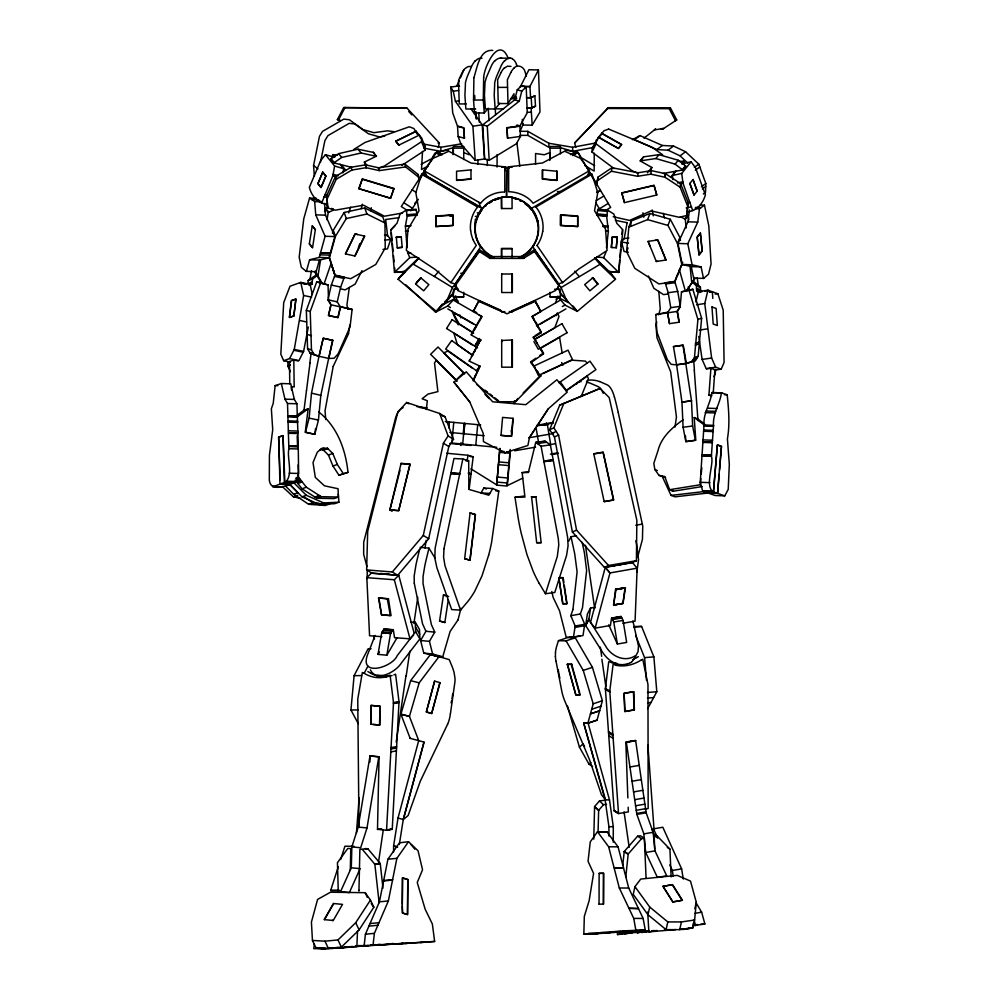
<?xml version="1.0" encoding="UTF-8"?>
<svg xmlns="http://www.w3.org/2000/svg" width="999" height="999" viewBox="0 0 999 999"><rect width="100%" height="100%" fill="white"/><g stroke="black" fill="none" stroke-linecap="round" stroke-linejoin="round"><path stroke-width="1.5" d="M587.599 175.749L589.497 170.654L580.444 158.341L564.597 151.211L542.469 162.987L508.653 166.833L508.653 191.721C517.744 191.92 527.41 195.804 533.116 203.247L589.485 170.667M542.469 169.905L542.469 179.133L556.855 180.469L556.868 171.229L542.482 169.905L542.469 178.883L556.855 180.207L556.855 171.229M599.05 904.195L599.125 873.376L603.521 873.313L603.408 904.132L599.05 904.157M603.533 904.132L603.596 873.263L599.125 873.376M608.903 836.051L608.928 826.722L605.132 799.912L583.741 723.214L588.136 723.139L597.34 720.017M613.249 842.207L613.286 826.66L609.49 799.849L588.099 723.164L583.741 723.214L605.469 799.749L601.46 794.68L589.585 759.877L564.472 700.262A20.654 7.43 71.6 0 1 561.513 689.735L556.043 661.276M399.013 701.673L392.245 829.207L386.563 830.244L393.494 702.597L399.013 701.673L395.592 674.213L394.305 674.725A37.937 31.956 80.5 0 1 393.881 674.924M402.26 906.018L402.772 913.086M402.272 904.207L402.485 877.959L407.867 879.644L407.592 914.647L402.859 913.098M594.255 153.222L594.143 171.104L584.827 165.547M393.556 852.172L393.618 845.866L398.027 818.006L418.706 740.559L409.44 716.408L400.911 714.198L410.651 680.669L419.193 682.854L438.998 656.655L449.225 659.627L452.048 666.37A68.481 36.126 -75.5 0 1 454.07 672.464L454.97 678.171A16.146 8.516 -75.5 0 1 454.995 680.519L454.995 680.781A12.725 6.718 -75.5 0 1 454.695 683.528L450.437 713.686M636.413 560.714L636.85 520.279L609.19 397.552L600.074 388.436L559.715 405.182L549.637 429.707L554.433 436.925L572.377 531.98L604.358 567.32L632.242 562.537L636.413 560.714L608.541 565.496L604.358 567.32M407.043 247.69L405.407 226.099L411.051 225.612L405.407 226.086L407.242 216.021L406.231 210.115M358.953 891.096L358.978 890.334M473.901 77.672L473.538 100.025L474.5 112.962L484.265 112.962L488.261 108.267L488.998 120.692M483.653 77.672L483.291 100.025L484.265 112.962M350.287 870.304L350.774 848.576L347.777 848.476L337.45 862.699L338.299 892.182M358.978 890.184L359.877 849.337L367.857 848.763L380.244 863.498L382.979 888.161M369.905 762.112L370.092 755.943M386.563 830.244L377.497 829.37L379.071 756.805L369.98 756.006L358.191 827.072L351.86 846.902L351.298 867.794M370.716 724.2L371.166 705.419L379.995 706.256L379.533 725.024M501.698 340.472L512.362 339.985L512.362 340.796M593.756 839.11L594.592 806.543L599.487 800.961L605.494 800.112M598.076 832.03L598.638 810.301L603.533 804.707L606.53 804.295M611.9 662.512L608.728 661.7L605.382 688.473L614.148 810.926L618.543 813.561L628.359 811.887L628.184 807.229M618.531 813.548L614.123 810.589M366.633 569.917L367.694 531.381L397.839 412L406.63 402.485L439.66 413.474L445.079 416.77L453.534 439.235L448.813 446.541L428.683 538.736L397.727 575.274L372.04 573.214L366.633 569.917L392.307 571.977L397.727 575.274M606.905 831.78L618.069 846.827L628.721 888.036L643.144 918.443L645.229 929.957L593.256 934.028L583.841 933.965L584.315 916.408L589.123 900.773L593.581 873.388L588.049 861.288L590.259 841.907L597.477 831.73L607.067 832.005L597.489 831.717M632.404 139.723L640.022 135.589L662.362 145.479L673.501 146.054L685.576 151.736L698.763 164.111L705.818 183.504L705.531 192.357L703.321 194.006M443.981 548.776L443.593 557.28L444.98 565.709L460.551 610.077M332.867 340.372L328.721 358.416L334.053 358.279L338.087 353.921L350.05 326.848L352.11 309.478L339.635 306.431M352.11 309.478L348.226 308.316M488.648 555.169L481.993 575.886L474.675 591.396A104.57 54.083 -86.8 0 1 467.782 601.535L460.551 610.102L451.685 609.577L436.925 567.882L434.852 558.266L435.114 548.264L453.971 458.504L462.837 458.991L468.681 460.839L468.893 489.398L488.823 495.204L492.719 488.523L498.801 491.021L491.583 542.445A129.358 66.908 -86.8 0 1 488.661 555.169M443.993 548.676L462.837 458.991M610.389 625.474L595.154 628.159L590.459 622.539L605.269 567.37L632.454 562.574L637.137 568.181L635.077 621.141L622.877 623.276M357.517 931.118L356.893 946.415L324.95 949.05L316.109 948.213L319.93 947.876M501.698 341.071L501.698 341.808M284.877 482.567C293.968 475.561 286.651 458.216 288.873 448.713L287.512 403.521L284.952 399.175L281.343 383.541L275.137 385.626L273.239 403.309L271.353 408.816L272.727 429.707L269.418 455.294L269.318 480.269C270.604 491.171 283.179 486.85 289.785 484.34L301.973 496.803L319.305 504.458L334.578 503.696L338.923 502.197L338.286 494.18M288.511 432.879L297.914 433.054L298.251 446.491L298.639 473.464L289.235 473.214M281.343 383.529L290.746 383.791L294.355 399.413L296.915 403.758L297.914 433.054M673.388 929.757L664.223 930.194M724.5 394.73L727.222 394.842C728.646 409.715 730.019 424.076 727.409 438.861L729.32 464.385L728.221 489.373L724.762 495.854L713.473 491.92L702.684 491.183L700.249 482.33L703.995 425.462L713.523 425.574C712.537 413.686 719.879 404.37 721.453 392.844L727.222 394.817M719.193 474.313L717.594 493.369C701.56 491.808 714.76 464.572 711.375 456.281L713.511 425.686M422.515 151.423L421.516 169.48L428.359 165.896M673.451 346.603L683.229 345.167L686.375 363.374L691.583 361.875L694.455 357.53L697.914 319.443L689.098 290.409L681.505 291.833L680.119 306.993L677.409 311.376L679.27 322.19L669.48 323.639L667.544 312.862L670.766 307.655L668.194 292.769L665.234 282.792L674.762 281.393L677.172 275.087M694.455 357.53L698.164 356.281L701.623 318.219L692.819 289.248L681.505 291.833M706.468 368.943L710.888 368.294L708.928 395.092L711.638 396.066M700.249 482.33L709.765 482.629M452.709 693.781L452.035 698.776M614.26 168.681L592.02 152.085L592.282 147.989L598.563 137.2L618.381 148.451L621.703 144.543L601.898 133.304L600.424 135.839M592.02 152.085L596.091 143.868L596.366 139.798M637.037 932.242L617.519 934.552L617.232 931.592M715.559 369.28L715.234 374.013L713.935 376.536M713.186 393.556L714.922 369.73L710.888 368.294M356.406 833.166L359.153 797.789M512.362 340.959L512.362 367.17L501.698 367.195L501.698 339.947M622.914 564.098L613.623 565.596M613.211 216.708L629.545 220.442L651.086 210.876L679.108 217.282L686.788 215.497L688.086 202.485L680.619 183.629L665.484 173.714L651.373 170.642L638.149 172.752L611.962 167.72L598.039 177.098L596.49 184.365M688.086 202.51L686.812 215.484M719.555 469.98L721.528 446.391L717.382 444.942L713.448 491.933L717.369 444.967L721.403 446.416L717.507 493.356L708.091 493.031L715.234 495.516L724.762 495.854M499.862 448.551L496.64 485.127L506.98 486.038L510.189 449.463M501.011 435.377L502.597 417.42L513.211 418.369L511.638 436.301L501.011 435.377L511.351 436.263L512.924 418.331M499.875 448.414L496.69 484.865L470.891 468.831M514.21 403.671L514.473 400.661M510.377 450.799L507.33 485.601L522.677 478.159M616.271 247.827L617.307 237.213L612.375 236.775L611.338 247.402L616.271 247.827L617.17 237.5L612.25 237.063L611.338 247.39L612.574 247.502M609.115 271.516L618.606 272.352L619.667 260.215M619.929 257.18L620.591 249.588M620.854 246.553L621.378 240.484M621.902 234.415L622.302 229.857M674.762 281.418L677.722 291.371L680.294 306.256L677.147 311.426L679.008 322.215M700.287 484.74L700.848 478.546M701.261 473.901L701.822 467.707M682.767 262.3L674.924 281.656L658.89 283.941L634.802 268.319L626.61 251.648L628.846 227.135L631.193 220.991L649.974 213.474L670.304 219.28L679.857 237.425L680.481 240.447M630.769 225.587L631.193 220.991M555.506 652.372L555.394 656.455M721.84 392.957L711.937 392.507C710.376 404.021 703.034 413.336 704.02 425.224L713.523 425.549M448.801 427.884L449.4 421.978M453.758 422.402L451.823 443.044L496.74 447.302M460.789 445.542L461.063 442.569M463.236 433.703L464.21 423.389M462.687 444.068L464.635 423.426M463.836 433.766L464.81 423.439M475.774 445.317L477.709 424.662M692.869 927.734L694.617 920.029L696.291 902.297L690.509 881.093L677.185 875.361L640.721 879.07L634.964 886.65L633.216 894.355L647.976 914.759L666.071 929.644L679.695 929.632L692.869 927.734L693.281 923.301M311.513 393.144L309.116 417.994L305.494 432.217L314.81 434.29L318.431 420.067L320.816 395.342L332.517 340.322L323.177 338.236L318.981 356.268L311.513 393.144L320.816 395.342M594.855 257.73L608.878 271.428L618.756 272.402L622.901 229.807L616.783 223.314L613.873 214.111L607.717 210.177L597.839 209.228L596.79 215.197L606.655 216.171L608.366 231.219L606.48 247.752M622.752 865.434L624.225 851.548L637.562 836.213L641.558 838.648L644.343 838.223L646.091 878.196M625.761 877.06L628.209 854.008L641.545 838.661M351.86 846.94L360.689 847.739L367.008 827.934L378.821 756.78L369.992 755.943M316.97 274.438L308.204 280.482L307.854 283.566L312.212 282.055L312.562 278.971L317.357 275.512M426.361 409.503L427.322 400.749L422.102 398.763L428.059 394.056L437.899 391.62L434.515 362.974L436.201 360.452L457.117 381.368M595.154 628.159L609.964 572.951L605.294 567.357L609.964 572.951L637.137 568.169M309.852 285.352L311.988 284.041L312.212 282.055M434.64 941.458L364.111 945.991L365.422 934.227L379.408 901.847L388.374 900.948L396.865 858.366L408.541 841.707L418.044 850.773L422.552 869.729L417.245 882.554L425.162 909.202L432.355 924.038L434.64 941.458L392.757 944.305M364.111 945.991L373.052 945.116L374.375 933.366L388.361 900.973M572.939 609.465L577.097 571.828L574.737 553.983A132.592 47.065 79.8 0 0 574.15 551.086L571.003 536.725L576.46 535.751M293.856 315.909L295.816 299.051L291.346 300.649L289.373 317.532L293.856 315.921L289.473 317.407L291.633 300.574L295.991 299.051L293.831 315.896M311.513 270.642L309.877 279.545M464.66 558.666L470.079 512.986L475.474 514.56L470.067 560.264L464.672 558.691L469.905 560.202L475.287 514.51L470.042 512.962M367.27 569.755L367.132 578.596M469.13 489.31L473.164 456.793L467.894 455.257L446.678 453.246M296.853 415.447L303.758 410.352L308.142 408.791L305.244 432.255L314.81 434.378L315.559 428.521M314.373 944.13L313.798 948.688L325.799 948.501M609.765 691.096L613.124 664.31L616.296 665.134M306.481 390.609L303.846 411.376M309.852 363.062L311.026 353.896M320.017 283.641L320.417 280.582M306.493 390.609L309.99 363.049M467.195 460.964L467.919 455.269M327.06 219.755L328.234 212.462L333.216 210.24L333.391 208.928M700.237 205.057L704.47 205.195L708.815 225.886L711.063 264.023L708.503 274.238L703.521 278.509L701.111 266.92L691.258 266.608L682.292 264.485L677.946 243.444L687.899 221.803L689.447 209.94M701.098 266.908L692.132 264.797L687.787 243.756L697.739 222.115L699.487 208.766L704.457 205.182M349.313 287.4L346.928 304.982L347.852 309.328M349.737 325.075L348.589 333.616L333.204 366.408M622.877 603.421L613.586 605.032L615.571 589.298L625.012 587.961L622.889 603.433L613.598 605.044L616.008 589.547M596.603 185.002L598.039 177.098M597.539 180.632L611.45 171.266L611.962 167.72M611.463 171.254L637.612 176.286L638.149 172.752M637.649 176.286L650.861 174.176L651.373 170.642M687.587 206.019L680.119 187.163L664.984 177.248L665.484 173.714M665.022 177.26L665.521 173.726M680.119 187.163L680.619 183.629M632.904 620.978L638.511 646.128L637.999 651.748L634.865 657.567M674.999 427.048L676.448 417.07L670.679 371.803L656.98 337.762L655.943 324.775L656.73 321.915M378.484 862.424L383.254 830.044M396.191 742.157L405.944 675.848M406.206 675.873L409.827 651.223M413.911 623.501L417.769 597.315M425.025 548.026L426.148 540.322M432.205 654.944L423.776 653.134L420.591 640.509L425.924 631.268L422.54 623.813L414.273 583.241M437.437 656.468L432.267 654.37M448.314 599.612L444.83 622.527L439.585 620.991L443.431 594.992L445.442 595.579M294.268 349.4L303.646 295.479L300.749 282.38L290.01 286.226L283.704 302.597L280.819 354.195L283.654 360.714L290.334 362.137M398.526 844.093L387.924 859.227L379.42 901.822M585.664 625.461L588.848 619.492L585.664 625.461L587.387 613.973L590.571 608.004L594.929 607.392M588.848 619.492L590.571 608.004M538.299 232.967L538.324 232.742A28.884 25.986 72.9 0 0 531.58 208.341M542.657 231.406L542.569 231.943A31.531 28.372 72.9 0 1 542.02 234.615L541.895 235.14A32.717 29.433 72.9 0 1 540.709 238.711L540.509 239.198A33.417 30.07 72.9 0 1 538.898 242.52L538.636 242.969A33.192 29.87 72.9 0 1 537.1 245.367L537.037 245.442M551.81 591.533L553.184 597.527L559.527 610.751L566.196 637.2L573.451 637.262L575.174 626.036L570.829 615.696L572.939 609.477M582.167 542.307L583.691 549.375A126.486 44.905 79.8 0 1 584.477 553.221L586.625 570.604L582.492 607.754L580.369 613.973L584.715 624.3L583.004 635.539L573.451 637.262M409.94 738.273L424.076 742.12L403.321 819.567L408.141 815.496L420.317 781.156L447.54 724.35M610.414 625.474L611.55 618.156L620.941 616.483M623.001 603.384L625.424 587.887L616.021 589.535M478.034 338.848L471.316 335.002L471.316 334.041M399.325 844.467L403.259 819.542L423.951 742.095M309.34 243.806L312.25 225.874L315.347 229.67L312.537 247.715L309.353 243.793L312.462 247.615M324.65 211.588L325.125 208.666L327.884 207.43M320.604 259.678L317.994 275.811L322.178 283.753M636.863 572.14L638.561 559.565L636.625 544.567A126.698 51.748 80.2 0 0 635.876 540.721M386.85 655.194L378.009 654.382L381.73 632.654L384.103 629.045L392.944 629.87L390.547 633.491L386.825 655.219L397.028 637.762M299.862 320.529L306.531 321.953M694.405 370.154L693.731 360.851M321.765 202.785L332.854 175.787L334.603 166.034L325.437 154.683L320.654 160.614L309.353 187.387C311.563 195.904 317.682 203.359 326.973 204.308M342.994 172.815L343.731 168.706L340.06 164.161M288.836 446.266L298.251 446.491M606.655 216.171L607.704 210.202M333.191 366.433L325.025 410.889L325.774 419.555M627.11 222.715L624.175 238.599L628.846 237.912M647.614 708.728L656.805 691.745L653.883 656.905L641.583 626.435L634.228 626.535M283.666 360.714L289.598 358.591L298.951 360.577L303.596 351.411L308.316 327.073M333.216 210.24L331.668 208.316M538.299 232.979L538.249 233.279A31.531 28.372 72.9 0 1 537.699 235.951L537.562 236.476A32.717 29.433 72.9 0 1 536.376 240.047L536.176 240.534A33.417 30.07 72.9 0 1 534.565 243.856L534.315 244.305A33.192 29.87 72.9 0 1 532.767 246.691L557.355 282.692M529.47 437.512L527.884 445.492L504.795 452.809L483.429 441.595L483.266 433.454L469.792 401.985L453.971 382.142L466.258 371.803L492.644 401.785L525.749 404.682L556.918 379.757L567.27 392.095L548.239 408.866L529.47 437.5L548.239 408.853M314.36 176.336L313.561 165.484L319.48 136.326L322.54 131.381L343.781 119.118L349.375 119.755L363.012 129.583L373.963 132.68L387.287 130.844L393.594 131.593M320.467 162.412L324.912 140.534L327.972 135.589L349.213 123.339L354.807 123.963L368.444 133.791L379.408 136.9L384.727 136.164M473.901 77.635C477.085 68.194 479.37 49.038 492.819 50.425M483.666 77.635C484.115 66.871 498.938 34.828 508.316 58.491M392.307 571.977L423.276 535.439L443.394 443.244L448.114 435.926L439.66 413.474M315.247 355.194L310.19 353.334L307.592 348.776L306.343 310.389L316.695 281.88L328.047 284.927L328.509 300.2L330.944 304.782L328.496 315.484L337.824 317.557L340.309 306.88L337.237 301.873L340.659 287.1L344.28 277.235L334.952 275.137L332.704 268.931M647.976 914.759L649.725 907.042L634.964 886.65M666.071 929.644L667.832 921.94L649.725 907.042M679.695 929.632L681.455 921.927L694.617 920.029M694.829 908.728L696.291 902.297M310.177 353.321L319.081 356.293L323.264 338.261L332.854 340.347M721.178 369.168L715.684 367.207L711.625 358.042L704.757 303.571L707.929 290.197L717.869 293.743L723.214 310.177L724.088 362.475L721.191 369.168L714.385 370.167M328.234 298.301L331.331 285.04L334.952 275.162M327.909 299.812L330.981 304.795L328.496 315.484L338.074 317.595L340.609 306.905L352.11 309.428M380.282 573.414L389.111 574.25L386.163 573.975M695.941 301.973L698.413 291.596L707.929 290.197M401.111 463.374L389.847 509.815L398.676 510.651L410.127 464.185L401.123 463.336M539.223 583.404L545.442 593.743L554.782 592.469L566.558 555.469L568.081 545.754L567.632 537.337L550.399 444.905L545.092 441.121L535.739 442.382L528.359 472.502L522.14 472.627L524.937 497.077L514.985 497.29L518.406 519.43A129.645 54.171 82.2 0 0 521.053 532.592L526.948 554.545L533.304 571.64A104.42 43.631 82.2 0 0 539.223 583.391M419.617 549.325L416.758 561.276A126.448 65.035 -84.5 0 0 415.934 565.047L414.173 575.986L414.273 583.229M361.251 208.579L362.337 204.221M370.579 210.639L371.303 207.742M420.117 547.29L428.971 548.151L425.611 562.137A126.448 65.035 -84.5 0 0 424.787 565.909L423.064 576.473L423.027 583.516L431.393 624.65L434.777 632.117L429.445 641.346L432.617 653.983L442.732 656.842L450.124 631.418L458.004 619.929M451.536 700.973L451.048 702.821M392.095 511.263L389.922 509.94L399.987 470.354M520.479 136.413L516.346 143.769L489.185 160.327L484.665 158.978L482.754 124.838L514.71 99.863L517.27 89.748L521.665 85.614L526.198 86.963L527.272 112.737L519.905 125.899L506.98 127.697L507.554 138.187L520.491 136.413L519.88 126.199L516.396 125.225M526.198 86.963L521.803 91.096L519.243 101.186L514.71 99.863M319.268 257.417L325.1 236.251L315.746 214.86L314.648 201.561L309.565 198.102L303.746 218.918L299.176 257.143L301.311 267.307L306.368 271.441L309.603 259.777L319.255 257.417L329.046 257.742L330.244 253.409L334.865 236.576L325.524 215.185L315.746 214.835M458.017 619.904L461.001 608.266M438.211 147.477L439.385 143.032L406.955 108.042L343.693 107.605L337.362 119.605L340.359 120.592L337.362 119.605M537.25 237.337L536.7 239.211M434.602 681.106L426.361 711.937L431.743 713.536L440.022 682.692L434.615 681.106L426.348 711.95L431.605 713.473L439.847 682.642M658.666 314.86L660.239 309.178L658.816 291.321M583.816 723.139L587.862 723.226L593.206 703.82L583.254 670.416M587.862 723.226L597.04 720.167L602.385 700.761L592.432 667.357L575.262 637.812L567.619 637.624L558.441 640.684L556.755 646.028A61.926 22.278 71.6 0 0 555.456 652.297M306.218 271.316L316.146 271.765L319.38 260.115L329.033 257.754M332.467 233.129L333.254 230.294L344.143 212.487L364.747 207.967L382.767 216.883L384.94 222.952L385.239 248.039L375.799 264.435L350.711 278.696L335.015 275.299L329.158 257.455M384.94 222.952L366.92 214.023L346.316 218.556L335.427 236.363L329.495 257.63L335.015 275.299M637.674 557.055L642.444 539.373L642.744 526.098L618.231 412.5M286.251 482.017L295.654 482.23L298.189 474.8M306.331 495.292L293.993 482.917L289.623 484.428L279.957 484.028L278.684 437.125L283.042 435.614L284.865 482.554L295.654 482.23M701.885 455.369L711.413 455.669M419.18 682.879L409.44 716.395L400.911 714.185L410.152 738.336M482.255 208.229L425.974 175.612L421.615 174.238L415.834 192.645L419.018 210.739L407.979 229.133L406.343 250.474L434.815 269.193L450.799 282.642L455.157 284.003L480.731 246.878M401.311 463.661L409.94 464.173L398.676 510.651L389.922 509.94M545.442 593.743L557.317 556.431L558.778 544.867L558.291 538.611L543.906 461.501M555.606 302.872L557.704 296.316M330.669 890.434L339.585 890.471L330.669 890.459L338.274 866.857M340.647 859.49L344.917 846.228L353.846 846.265M295.617 482.367L286.026 482.18M634.765 657.854L631.892 661.862M476.935 219.181L476.248 221.466A31.531 31.419 0 0 0 476.011 222.302M324.113 283.803L331.056 263.536M358.928 188.686L362.25 179.258L393.856 188.823L390.559 198.252L358.928 188.674L362.287 178.896L393.943 188.474M358.379 247.777L359.765 243.719M393.931 188.486L390.572 198.264L358.953 188.686M386.788 234.665L390.734 239.423L387.5 248.863L382.954 249.425M331.93 157.355L332.854 154.633L337.462 155.195M348.676 212.924L350.699 207.13M314.061 354.433L311.476 349.887L310.227 311.501L320.579 282.992M508.691 166.833L506.768 171.915L506.768 196.791C515.859 196.99 525.524 200.886 531.218 208.316M649.987 246.029L648.114 241.371L657.642 239.972L665.834 260.065M477.235 218.369L478.059 216.396M626.61 251.648L628.021 247.964M628.846 227.135L647.627 219.618L649.974 213.474M681.83 264.76L677.509 243.556L667.956 225.424L670.304 219.28M677.509 243.556L679.857 237.425M375.075 635.439L367.332 655.307C359.628 677.372 392.619 667.12 397.202 655.669L415.659 631.668L415.247 622.19L410.701 622.115M677.272 275.524L681.867 264.248M549.637 429.707L553.808 427.872L563.886 403.359M581.118 396.541L588.411 378.808L587.312 376.036L566.133 390.846M322.714 172.178L317.932 183.654L321.066 187.55L325.861 176.061L322.727 172.178L317.932 183.641L321.041 187.45L325.886 175.974L322.777 172.178M392.532 880.082L383.579 880.943M556.131 315.684L557.292 312.912M413.499 264.348L418.856 258.004L398.077 279.221L436.288 311.376L446.615 301.311L452.41 287.512L455.082 284.34M446.615 301.311L452.847 293.906L456.318 285.639M618.756 272.402L603.646 257.655L605.956 252.248M520.229 130.956L523.276 123.888M459.14 80.619L456.743 86.151L459.528 86.151M460.352 77.86L463.948 69.643M340.522 891.695L351.286 867.806L360.115 868.631L349.363 892.582L340.547 891.745M404.87 164.111L405.594 166.945L418.831 177.322L418.131 174.488L404.882 164.111L378.509 167.77L365.447 164.86L351.186 167.208L335.477 176.498L326.823 195.342L327.684 207.904L335.239 210.177L363.549 205.207L384.39 216.209L402.422 213.049M327.535 198.177L336.188 179.333L351.885 170.042L366.146 167.695L379.208 170.604L405.582 166.945M478.146 216.209L479.008 214.485M473.201 380.007L479.57 366.621M473.201 380.944L480.169 366.258L469.293 361.139L469.305 360.189M568.831 541.046L571.003 536.725M345.467 253.896L355.12 233.953L364.747 236.151L355.045 256.031L345.454 253.896L355.12 233.953L357.542 234.553M354.795 255.956L364.448 236.026M594.305 145.729L598.588 137.213M649.787 171.666L651.91 167.495L640.209 160.926L643.518 156.868L658.978 154.658L678.221 160.24L685.814 166.096L682.692 169.967L663.061 173.489M289.61 358.579L294.268 349.413L303.609 351.386M501.073 72.527L497.627 79.708L498.239 103.559L508.004 103.559L513.998 93.769L514.123 98.364L511.326 98.339M510.826 72.515L507.367 79.733L508.004 103.559M362 270.629L355.132 284.103L345.167 289.872L340.684 288.911M520.429 86.626L528.933 69.743L538.461 69.93L539.984 111.975L532.192 125.15L522.652 125.05L522.29 119.331M526.473 97.665L530.569 97.715L529.945 86.438L538.461 69.93M680.269 306.293L670.741 307.692M354.096 675.649L368.119 648.763L371.091 648.726M364.41 672.876L367.907 666.158M576.46 384.165L577.884 382.392M338.736 119.518L345.042 107.505M479.108 214.31L479.97 212.837M471.353 356.568L480.781 339.498L469.305 361.114M453.009 299.912L481.555 316.408L471.965 332.967M471.316 334.977L482.055 316.671L479.108 314.96M479.033 300.562L473.251 311.576L479.008 300.574L500.462 310.027M324.463 919.654L333.703 903.533M333.266 920.466L342.532 904.37L333.454 903.508L324.188 919.617L333.279 920.491L332.13 920.366M420.067 178.971L426.998 166.983M432.28 157.805L435.002 153.097L451.998 148.014L453.071 148.439L453.071 154.67M492.732 488.511L483.866 488.024L481.006 492.932L489.872 493.431M378.022 654.357L379.433 651.96M533.966 245.242L528.446 252.16L521.391 257.205M686.226 291.258L694.829 278.546M688.698 287.512L694.829 278.559M446.578 328.496L452.072 319.705M474.712 346.079L479.433 338.549M474.762 346.116L479.483 338.574M312.45 940.434L324.962 941.183L337.974 939.934L355.719 922.714L370.442 900.049L365.184 892.681L330.482 892.219L317.595 899.425L311.413 922.102L312.45 940.434L315.834 947.626L328.346 948.376L341.358 947.127L359.103 929.907L373.826 907.242L370.442 900.049M410.801 210.901L418.331 199.325M480.319 212.3L482.055 209.902M691.583 361.875L695.292 360.639L698.164 356.293M681.743 163.524L683.616 161.189L679.42 161.363M450.811 282.642L476.286 245.367A33.354 29.97 -72.6 0 1 473.101 239.685M544.717 425.424L546.478 422.902M451.66 340.559L445.679 349.038L477.46 371.441M476.448 370.729L479.832 365.871M476.236 254.196L455.032 284.203L455.032 286.039L457.917 290.534L507.017 313.823L555.519 290.534L558.978 286.051L558.99 284.216L534.515 249.762L523.451 256.568L490.022 256.581L479.42 249.7L476.236 254.196L476.173 256.106L455.032 286.026M479.42 249.7L479.42 251.523L476.173 256.106M480.719 246.853L480.619 246.728A33.354 29.97 -72.6 0 1 477.447 241.046L477.235 240.559A32.268 28.996 -72.6 0 1 475.199 233.291L475.049 232.205A28.834 25.912 -72.6 0 1 482.005 208.379L425.824 175.787L423.926 170.667L432.992 158.379L448.838 151.261M480.382 203.122L423.938 170.679M410.664 680.644L430.469 654.445L439.011 656.643M415.247 622.19L419.48 629.445L419.88 638.923L401.423 662.924C396.004 671.915 376.273 682.704 370.392 669.805M404.295 271.828L398.077 279.221M494.992 60.564L494.88 60.677A25.025 8.479 90 0 0 494.493 61.051L493.419 62.4A57.118 19.343 90 0 0 491.57 65.434L486.725 76.686A56.543 19.143 90 0 0 485.289 81.281L484.952 82.63A10.764 3.646 90 0 0 484.927 83.254L484.902 84.191A31.006 10.502 90 0 0 484.902 85.127L484.44 95.392L485.389 108.991L495.167 108.978L499.825 103.172M601.673 133.466L598.501 137.313L618.393 148.439L621.528 144.58L601.61 133.441M643.568 156.98L640.259 160.876L655.831 158.541L658.978 154.658M655.856 158.541L675.099 164.123L678.246 160.265M670.616 177.335L675.262 171.578M672.976 179.695L672.427 175.524L676.173 170.879M675.099 164.123L682.329 169.668L685.439 165.797M672.427 175.524L681.73 173.414L691.096 161.776L695.504 167.77L705.394 194.83C703.021 203.346 696.765 211.201 687.399 211.788M693.019 179.52L689.822 183.491L693.993 195.105L697.177 191.121L693.019 179.52L697.202 191.121M680.431 216.733L684.765 218.956L687.874 215.085L688.86 219.743M686.8 290.347L689.135 287.437M686.95 290.322L689.347 287.375M477.697 207.055L421.628 174.251M523.151 393.019L540.634 375.212L540.609 376.173L515.509 401.723M628.359 252.21L624.1 251.486L621.453 241.933L624.425 238.361M416.396 282.892L419.056 279.72M415.709 284.141L420.904 277.984M413.524 264.335L434.365 276.461L438.823 271.191M436.288 311.376L442.507 303.983M601.885 133.292L604.083 130.707L608.678 129.071M592.282 147.977L593.756 146.254M647.34 172.839L651.91 167.495M414.722 203.434L416.658 201.236M398.788 278.396L405.394 271.303M405.681 284.727L435.552 312.15L442.17 305.07L454.295 298.913L458.279 301.174M435.564 312.163L447.702 306.006L454.308 298.913M575.811 147.44L574.637 142.994L608.379 107.692L670.404 107.88L676.735 119.917L675.524 120.742L669.218 108.679L607.192 108.491M608.379 107.692L574.637 142.994M391.046 229.945L394.93 225.874M381.905 636.713L369.568 635.751L366.833 577.672L371.278 573.139L398.763 575.212L414.023 632.817M366.845 577.672L394.33 579.745L398.763 575.212M393.294 629.732L394.543 637.649L409.977 638.836L413.524 635.189M517.694 398.576L515.484 401.735L498.576 401.735L476.61 384.378M456.131 379.995L463.511 372.727L438.012 347.003L430.631 354.295L456.618 380.494M453.608 292.957L450.686 295.791M444.567 301.973L452.834 293.918M503.996 68.332L507.455 66.171L510.988 66.421M513.748 68.332C517.407 63.624 524.15 66.808 525.062 71.978A40.435 13.724 90 0 1 526.398 76.349M407.167 215.547L417.045 214.698L416.121 209.253L406.231 210.115L400.025 214.048L397.003 223.252L390.796 229.77L394.468 272.402L409.765 257.63L416.833 257.03M418.618 258.017L404.358 271.553L394.468 272.402M475.324 60.714L475.374 60.677A24.987 8.467 90 0 0 474.975 61.076L473.901 62.413A57.143 19.356 90 0 0 472.052 65.447L467.207 76.698A57.555 19.493 90 0 0 465.871 80.956L465.447 82.542A10.939 3.709 90 0 0 465.409 83.367L465.384 84.091A30.47 10.315 90 0 0 465.384 85.14L464.922 95.405L465.871 109.003L475.649 108.991M485.364 206.356L485.989 205.782M592.607 766.595L589.048 764.21L579.432 747.19L583.104 743.855L584.59 746.478M589.048 764.21L590.884 762.549M504.757 60.564L504.657 60.652A25.025 8.479 90 0 0 504.245 61.051L503.171 62.4A57.118 19.343 90 0 0 501.336 65.434L496.478 76.686A56.543 19.143 90 0 0 495.042 81.281L494.717 82.53A9.453 3.197 90 0 0 494.68 83.254L494.667 84.078A31.006 10.502 90 0 0 494.655 85.127L494.205 95.392L495.154 108.991M586.838 381.044L588.848 380.119A133.092 54.67 80 0 1 599.65 381.593M543.406 353.009L539.959 347.502M530.956 362.575L543.456 353.908L533.266 336.8L537.237 343.244M691.258 266.608L693.681 278.184L694.605 277.41M609.203 271.84L615.509 279.245L577.285 311.376L560.701 293.943L557.804 287.05M558.216 283.953L562.549 282.617L578.571 269.181L607.105 250.474L605.531 229.133L594.53 210.739L597.752 192.62L591.995 174.201L587.649 175.537L531.53 208.391M676.71 119.942L662.387 129.308M643.968 138.162L655.506 129.071M482.754 124.838L487.275 126.186L519.243 101.211M683.066 419.805C672.252 427.535 661.288 437.15 658.016 450.599L653.821 463.361L654.845 469.493L658.99 475.349L665.571 477.485M640.022 135.589L634.515 139.698L656.855 149.588L667.994 150.162L680.069 155.832L687.762 163.062M656.855 149.588L662.362 145.479M667.994 150.162L673.501 146.054M680.069 155.832L685.576 151.736M694.355 167.395L698.763 164.111M695.379 170.217L699.787 166.933M701.41 186.788L705.818 183.504M702.409 188.936L705.719 186.476M297.764 416.446L308.129 408.791M580.207 694.829L575.836 694.867L567.207 664.347L571.241 664.435L579.87 694.942L575.836 694.867L567.544 664.185M571.903 664.123L567.332 664.36M374.038 153.297L373.239 152.385L358.029 149.201L338.624 153.646L330.744 159.078L333.853 162.874L351.611 167.333M333.853 162.874L341.733 157.442L361.151 152.997L376.511 156.368L373.214 152.385M635.077 655.893C624.462 662.724 610.913 655.981 605.406 645.716L588.611 619.193M290.372 371.703L287.974 366.208L290.222 364.585M287.987 366.496L290.234 364.872M559.04 382.792L589.959 361.151L595.928 369.63L565.946 390.621M530.956 361.65L535.939 358.191M539.672 355.607L542.17 353.871M669.218 108.679L670.404 107.88M655.519 129.058L654.308 129.87L663.573 128.509L660.876 128.696M489.185 203.334L490.072 202.76M395.779 141.321L416.108 131.344L421.403 137.712L421.528 141.683L384.378 166.046L378.434 168.294M401.985 165.31L425.05 150.2L424.937 146.229L421.403 137.712M534.94 335.751L541.221 331.818L535.639 322.04M541.221 331.805L541.221 332.742L533.254 337.724M353.933 149.338L365.097 142.42L409.34 126.786L413.923 128.559L417.22 134.016M479.42 251.523L489.985 258.391L523.439 258.404L534.515 251.586L534.515 249.762M631.318 662.25L630.344 662.799M566.933 301.323L561.138 287.55L599.999 264.335L615.471 279.196L609.165 271.753L594.892 258.017M636.775 657.592L638.361 656.643M641.171 660.214L642.757 659.253L647.976 684.577L648.151 808.503L645.254 809.003M570.504 154.645L576.848 150.837L610.664 207.417L605.569 210.452M572.09 154.42L577.185 151.373M572.664 155.369L577.747 152.323M572.752 155.519L577.834 152.472M600.424 190.272L596.603 192.557L600.474 190.372M596.228 200.587L603.858 196.029M599.388 208.766L608.266 203.409M490.796 202.322L491.92 201.698M591.982 174.201L535.851 207.055M560.764 299.912L532.192 316.408L537.375 325.387M509.29 311.576L512.262 311.576L512.287 310.639L535.027 300.562L540.796 311.588L532.017 316.658L541.221 332.729M536.451 325.924L565.946 308.891M540.546 323.901L557.779 313.948L559.015 316.433L554.77 327.809L535.526 338.961M540.859 348.151L559.59 337.35L562.137 352.897M534.49 339.498L561.85 323.763M567.02 332.754L538.324 349.263L533.891 341.558M421.141 164.273L433.454 157.742M526.698 97.702L531.218 97.702L534.865 95.804L535.501 106.306L531.143 108.242L527.06 108.217M527.31 107.917L531.818 107.917L535.476 106.019M514.123 98.364L516.545 97.103M556.031 299.113L558.766 297.702L568.356 302.597M562.262 306.531L564.997 305.107L577.322 311.401L572.877 306.106L577.285 311.376M420.454 137.949L419.268 135.115L398.876 145.117L395.654 141.209L416.046 131.181M365.522 164.922L364.348 162.088L376.323 156.206L373.127 152.273M416.108 131.344L417.22 133.816M572.415 359.578L538.374 375.449L533.99 366.046L568.031 350.174L572.452 359.553M571.84 360.177L542.981 373.601M447.902 351.049L443.756 352.909L464.672 373.838M530.569 97.715L534.865 95.804M512.287 311.563L535.027 301.498M600.074 388.436L559.715 405.182M552.035 433.316L556.206 431.481L558.603 435.089L576.56 530.157L608.541 565.496M554.433 436.925L558.603 435.089M572.377 531.98L576.56 530.157M519.268 257.342C528.034 253.609 534.89 245.692 537.25 236.463A31.531 31.419 0 0 0 537.212 220.454C534.477 209.815 525.699 201.049 515.084 198.239M494.817 200.337L496.028 199.875M629.62 663.124L627.522 663.811M560.476 148.414L561.5 148.002L578.471 153.072L581.206 157.78M539.435 424.837L553.284 422.415M299.775 282.729L306.318 284.203M309.116 284.715L310.09 284.365L312.337 294.543M327.485 448.301L324.063 448.239L319.692 449.8L323.127 449.862L327.51 448.301L332.779 453.471L337.325 464.448M323.139 449.862L327.697 448.489M323.339 450.049L327.922 448.701M323.551 450.262L328.421 455.032L332.804 453.496M295.604 478.259L298.501 477.222L306.368 487.225L321.178 496.678L338.399 497.04L338.062 488.723L324.463 485.826L315.309 477.385L313.024 462.525L317.307 452.185L321.99 448.214L324.063 448.239M296.628 479.582L299.538 478.546M295.167 480.107L295.991 481.131L300.349 479.57M295.991 481.131L296.815 482.18L301.174 480.619M296.815 482.18L297.827 483.466L302.197 481.905M332.967 466.021L338.936 475.174L347.977 472.39C345.741 449.8 337.262 426.573 318.806 412M297.827 483.466L302.01 488.786L306.381 487.237M347.977 472.39L338.948 475.187M302.023 488.798L314.972 497.065L319.33 495.504M314.972 497.065L320.017 495.941M315.659 497.502L316.708 498.176L321.066 496.615M316.708 498.176L321.191 496.69M338.411 497.04L334.041 498.601L316.833 498.251M308.204 280.482L312.562 278.971M309.141 284.603L312.038 283.604M309.041 285.065L311.988 284.041M298.177 360.976L293.831 360.002L289.473 361.526L289.76 383.778M279.957 484.028L284.365 482.517L293.981 482.917M282.218 484.128L286.576 482.617M288.124 484.365L292.482 482.854M282.218 486.476L293.344 496.815L297.714 495.317M301.973 496.803L306.343 495.304L323.664 502.947L338.923 502.197M319.23 504.433L323.664 502.947M387.025 676.298L390.085 675.137L393.494 702.572M531.406 496.778L535.901 496.74L541.158 542.644L536.675 542.707L531.58 496.79M272.677 486.7L280.382 484.09L289.797 484.328M293.619 494.18L297.989 492.719L289.897 484.59L285.552 486.063L293.619 494.18L308.616 504.295L325.237 505.469L329.595 503.983M308.616 504.295L312.987 502.834L319.031 503.259M689.11 290.484L692.819 289.248M676.598 364.822L686.113 363.424L676.598 364.81L681.967 402.21L683.091 427.26L685.863 441.62L695.391 440.247L692.619 425.861L691.495 400.811L682.979 345.204L673.451 346.603L676.585 364.835L671.216 364.348L667.394 359.74L656.88 332.03L655.794 314.573L668.306 312.038M697.914 319.443L701.623 318.219M695.292 343.394L699 342.145M695.192 345.154L698.9 343.918M692.931 359.84L696.64 358.604M692.132 361.064L695.828 359.827M686.375 363.374L695.279 360.651M558.441 640.684L566.071 640.859L575.262 637.812M592.432 667.357L583.241 670.391L566.083 640.871M593.206 703.82L602.385 700.736M591.708 709.265L600.886 706.206M497.877 199.276L498.513 199.101A31.244 31.131 0 0 1 498.926 198.988M578.858 381.893L579.545 381.755M624.5 202.61L656.768 195.017L654.02 185.302L621.753 192.882L624.5 202.61L621.84 193.082L654.083 185.502L656.768 195.017M633.141 930.906L623.501 930.868L583.841 933.965M681.793 163.886L691.096 161.776M677.509 182.942L682.816 181.743L681.73 173.414M680.369 183.891L683.016 183.254L692.707 210.577M687.462 202.934L690.122 202.36M686.188 207.942L691.495 206.731M695.716 207.892L698.376 207.293M700.249 484.765L669.617 489.697L664.797 476.598L659.003 475.362M626.81 663.985C616.695 666.932 607.255 659.952 602.222 651.685L585.426 625.149M378.384 945.141L401.685 943.418M520.017 131.319L527.822 131.319L548.863 143.269L572.652 147.278L595.604 143.007M565.209 150.075L572.652 151.324L592.544 147.615M570.829 615.696L580.369 613.973M575.174 626.011L584.715 624.313M574.962 627.434L584.502 625.711M550.412 454.108L558.079 452.772M551.698 454.582L557.842 453.509M635.751 525.249L642.394 524.088M613.598 605.044L622.989 603.384M576.061 636.538L580.194 635.814M662.999 886.325L672.552 884.652L682.392 900.236L672.839 901.91L662.999 886.325L672.302 884.727L682.13 900.299L672.839 901.947L663.011 886.338M537.2 425.811L553.496 422.977M528.808 437.787L553.558 433.491M514.647 450.774L535.601 447.14M555.294 443.718L550.686 444.53L547.277 424.063M593.756 453.983L603.046 452.372L613.486 500.062L604.195 501.673L593.743 453.771L603.234 452.147L613.698 499.925L604.195 501.548M615.559 589.273L624.862 587.687M615.721 589.585L625.012 587.961M621.116 616.545L611.8 618.106L613.773 622.002L617.37 644.043L626.66 642.432L623.064 620.416L621.091 616.495M612.1 618.706L621.39 617.095M612.537 619.58L621.828 617.969M613.773 622.002L623.064 620.416M632.08 691.87L624.113 693.256L624.962 711.5L634.253 709.889L633.403 691.645M626.348 742.245L635.639 740.609L646.141 812.774L653.146 832.242L654.982 850.861L666.695 875.798L657.404 877.422L645.691 852.497L643.868 833.89L636.85 814.41L626.348 742.245L635.639 740.634M629.919 766.995L639.21 765.371M631.992 781.243L641.283 779.632M633.541 791.92L642.832 790.309M634.677 799.675L643.968 798.064M635.576 805.781L644.867 804.17M636.238 810.314L645.529 808.703M636.713 813.448L646.003 811.837M636.85 814.385L646.141 812.799M643.868 833.89L653.159 832.279M645.691 852.484L654.982 850.886M669.817 864.922L672.315 870.466L681.63 868.88L683.279 879.02M694.979 913.336L701.635 912.199L704.882 923.963L692.732 925.798M617.519 934.552L622.827 933.628M624.512 933.965L632.642 932.554M637.025 932.317L642.345 931.305M637.012 932.604L643.643 931.455M643.631 931.605L637 932.754L645.529 931.555M641.558 932.242L646.927 931.468M641.62 932.392L647.115 931.68M641.683 932.492L648.301 931.567M647.702 911.987L648.863 931.88L656.88 930.494M680.032 929.107L682.692 928.645M682.504 929.545L692.757 927.984L679.982 929.407M651.723 829.694L654.033 829.295L647.914 745.229M422.54 143.868L440.871 147.278L461.688 143.781M448.326 150.075L440.871 151.324L424.063 148.189M393.469 703.096L398.988 702.172M393.456 703.546L398.963 702.622M391.108 747.552L396.615 746.628M391.046 748.963L396.553 748.039M390.884 751.86L396.391 750.936M377.497 829.37L381.655 828.695M386.725 829.894L392.245 828.97M386.725 830.132L392.245 829.207M669.617 489.697L673.301 491.221L702.26 486.55M637.574 836.2L640.359 835.763L644.355 838.223M560.639 215.16L560.489 225.449L577.709 226.511L577.697 216.271L560.651 215.172L560.651 225.437L577.697 226.536L577.684 215.946L560.614 214.872L560.639 225.437M464.435 138.249L463.811 128.034L457.53 126.286L458.141 136.501L464.435 138.249L463.723 127.76L457.442 126.011L452.709 112.887L450.774 87.088L458.766 85.926L458.603 80.145L462.05 72.89A36.439 12.338 90 0 1 464.947 68.619L467.982 66.621L471.141 66.421M450.786 87.1L453.246 91.209L458.566 90.459M453.246 91.209L455.407 101.286L459.403 100.712M455.407 101.299L472.889 126.211L482.192 124.838L484.527 158.966L475.224 160.34L460.826 143.868L458.166 136.513M657.517 261.301L656.306 261.476L648.101 241.396M668.081 293.956L663.536 294.63L653.87 288.324L648.388 275.974M655.819 314.573L677.147 311.426M656.293 261.438L666.096 260.04L657.891 239.96L655.444 240.322M665.596 284.028L675.124 282.63M668.181 292.732L677.722 291.371M698.413 291.596L702.16 291.558M704.757 291.121L708.84 290.522M709.49 292.12L712.324 291.77M709.752 292.22L712.474 291.82M715.147 294.143L717.869 293.743M696.59 304.77L704.757 303.546M699.25 330.107L707.404 328.883M698.776 336.438L702.097 359.415L711.625 358.042M715.684 367.207L706.156 368.594L702.11 359.44M681.955 402.085L691.47 400.686M681.967 402.21L691.495 400.811M683.091 427.26L692.632 425.974M362.475 849.55L374.85 864.285L380.244 863.498M379.121 902.746L374.875 864.41L380.257 863.623M343.981 947.452L339.922 948.039L368.619 945.516M420.442 942.644L429.308 941.782M398.863 217.67L385.676 219.505L387.6 235.752L384.478 235.077M519.88 126.199L506.955 127.972L507.567 138.187M535.764 442.382L545.379 441.321M536.038 442.594L537.375 443.544L546.703 442.27M537.375 443.544L541.071 446.178L550.399 444.905M541.071 446.178L543.843 461.063L553.171 459.79M553.234 460.089L543.843 461.063M543.918 461.563L553.246 460.289M543.956 461.7L553.296 460.427M522.127 472.627L528.808 471.715M514.985 497.29L524.325 496.016M384.677 240.172L390.734 239.423M671.041 495.379L703.683 491.62L712.1 491.895L716.133 493.331L707.717 493.056L675.074 496.828L671.041 495.379L661.937 475.799M671.128 876.897L669.917 849.088L657.479 836.35L654.195 836.7L654.72 849.025M707.692 493.056L703.658 491.62M404.57 271.428L395.08 272.352L394.655 267.807M408.554 841.707L399.413 842.831M387.924 859.24L396.878 858.353M383.666 880.531L392.619 879.669M370.042 923.563L378.983 922.689M368.918 926.123L377.872 925.261M365.422 934.227L374.375 933.341M405.182 943.556L414.473 942.656M338.137 947.589L330.419 948.151M456.593 180.207L470.966 178.883M653.608 930.656L652.422 930.756M345.329 947.264L352.872 946.59M355.894 946.328L364.947 945.529M370.991 944.992L375.524 944.592M371.64 945.241L379.195 944.579M396.316 237.175L401.261 236.751L402.172 247.377L397.24 247.802L396.316 237.175L399.15 236.938M397.24 247.802L402.172 247.365M406.318 210.577L416.196 209.715M407.018 214.723L416.908 213.873M407.242 216.021L417.12 215.16M405.344 231.194L408.166 230.931M396.341 237.475L401.273 237.05M407.505 252.21L407.867 253.059L410.689 252.809M638.573 931.93L643.194 931.543M648.913 931.867L675.724 929.594M628.209 932.816L631.006 932.591M366.158 945.529L358.391 946.103M406.955 108.042L343.693 107.605M438.037 143.119L439.385 143.032M402.41 943.381L401.71 943.431L403.846 943.293M697.752 924.537L694.829 924.762M700.599 924.312L704.882 923.963M633.828 627.022L641.583 626.435M635.639 635.464L644.58 657.617L653.883 656.905M647.514 692.482L656.818 691.733M647.464 698.064L653.658 697.577M647.889 702.747L650.998 702.472M366.221 945.716L358.067 945.591M371.928 945.254L380.994 944.53M388.561 943.93L393.094 943.58M645.229 929.957L623.501 930.868M611.688 932.242L620.791 931.53M613.024 932.429L623.626 931.592M631.206 931.006L637.275 930.531M355.756 946.478L367.819 945.541M370.841 945.316L379.895 944.617M387.437 944.03L393.481 943.568M345.179 947.064L352.347 946.54M370.629 945.204L379.558 944.542M448.401 215.197L435.826 215.984L435.789 226.548L452.834 225.487L452.872 214.935L448.401 215.197L451.298 216.109M373.052 945.116L387.649 944.255M419.955 407.629L422.277 407.542A133.004 69.768 -83.5 0 1 427.01 407.779M294.168 386.725L291.371 386.85L291.446 389.96M619.929 932.129L648.95 930.856M652.01 930.718L655.057 930.593M531.543 496.803L535.939 496.728M536.8 542.707L541.171 542.657M563.261 577.672L558.841 577.747L562.662 603.783L567.02 603.721L564.323 585.339M569.917 637.137L574.275 637.075M605.132 799.912L609.49 799.849M608.928 826.722L613.286 826.66M361.526 675.586L354.096 675.674L350.949 709.989L358.379 709.927M500.199 58.192L510.127 58.192M497.739 87.375L507.492 87.375M510.626 98.651L516.708 98.651M473.538 100.025L483.291 100.037M466.246 103.921L459.253 103.946L458.678 85.777M471.703 108.879L474.737 108.879M494.505 108.866L503.633 108.866M471.578 109.216L474.363 109.203M520.017 135.365L527.822 135.365L548.863 147.315L548.863 143.269M453.346 148.152L463.723 148.152M550.049 148.164L560.427 148.164M501.698 167.27L512.062 167.27M504.657 168.119L509.103 168.119M557.454 191.546L560.427 191.546M477.285 212.862L480.294 212.862M475.312 216.433L478.384 216.433M512.062 248.639L501.698 248.689L501.698 257.255M460.751 273.239L463.723 273.264M501.685 274.013L512.337 274.013M453.346 289.248L457.792 289.248M554.495 289.26L560.427 289.248M453.346 296.528L456.318 296.528M557.454 296.541L560.427 296.541M453.346 290.771L453.346 296.865L463.723 296.853L463.723 292.295M550.049 292.307L550.049 296.878L560.427 296.691M453.346 296.865L463.723 296.865M550.049 296.878L560.427 296.878L560.427 290.784M504.657 311.613L501.698 311.838L504.657 311.825M537.325 424.825L548.001 424.825M667.832 921.94L681.455 921.927M538.186 225.637L538.186 220.829M355.419 946.09L358.716 946.078M344.842 946.865L347.814 946.877M330.594 947.801L335.327 947.789M597.664 831.955L608.653 846.777L618.069 846.852M623.488 867.806L614.073 867.731L623.488 867.781M608.653 846.79L619.305 887.974L628.721 888.049M619.318 887.999L628.933 908.278L638.386 908.441M628.933 908.278L638.536 908.753M629.133 908.69L633.728 918.393L643.144 918.456M611.038 931.842L621.066 931.855M609.827 931.942L619.705 931.955M600.861 932.641L610.564 932.666M520.404 86.339L529.945 86.426M524.512 86.663L529.957 86.726M527.272 112.213L531.368 112.3L532.18 125.15M275.125 385.639L277.822 385.701M284.952 399.163L294.355 399.425M287.512 403.509L296.915 403.771M288.099 415.959L297.502 416.208M288.124 416.183L297.527 416.433M288.124 416.371L297.527 416.62M288.124 416.745L297.527 416.995M288.236 420.929L297.64 421.178M288.236 421.665L297.652 421.803M288.261 422.152L297.665 422.402M288.474 430.806L297.877 431.056M288.536 433.304L297.927 433.554M288.836 445.804L298.239 446.053M288.836 445.954L298.239 446.203M288.848 446.466L298.251 446.715M288.873 448.713L298.276 448.963M286.513 481.218L295.916 481.468M285.639 482.317L295.042 482.567M272.552 486.451L282.08 486.938M695.416 207.467L701.036 207.642M695.267 208.641L699.512 208.741M687.899 221.803L697.739 222.103M677.946 243.444L687.787 243.744M682.28 264.46L692.132 264.797M693.681 278.184L703.683 278.371M309.553 198.102L316.546 198.326M311.626 199.5L318.606 199.738M314.648 201.548L321.628 201.798M325.087 236.276L334.865 236.576M320.542 252.784L330.319 253.122M320.467 253.084L330.244 253.409M319.992 254.807L329.77 255.132M309.603 259.777L319.38 260.102M721.453 392.832L712.324 392.619M707.791 408.204L717.307 408.529M706.118 411.014L715.621 411.351M705.169 412.599L714.685 412.924M703.97 425.836L713.473 426.161M703.671 430.02L713.186 430.357M703.633 430.644L713.136 430.981M703.621 430.744L713.124 431.081M703.583 431.231L713.099 431.568M702.984 439.897L712.487 440.234M712.349 442.232L702.834 441.895L712.337 442.295M702.809 442.407L712.312 442.732M701.922 454.907L711.438 455.244M701.91 455.057L711.425 455.382M701.86 455.956L711.375 456.281M702.647 491.046L712.162 491.383M702.684 491.183L712.487 491.62M703.421 491.433L712.936 491.77M465.734 460.676L468.681 460.864M450.936 472.964L459.79 473.451M450.874 473.251L459.74 473.751M450.811 473.414L459.665 473.913M450.799 473.576L459.665 474.075M495.854 490.859L498.801 491.021M689.273 927.796L691.795 927.934M489.985 256.581L490.022 258.404M571.865 360.164L585.402 361.114L587.15 363.112M383.778 629.008L393.281 629.732M284.365 482.517L283.042 435.614L278.571 437.15L280.22 479.757M506.318 196.878L506.668 171.978L504.795 166.845L470.991 163.024L448.851 151.261M365.284 848.551L367.857 848.763M499.637 451.086L504.058 451.473M507.017 451.735L509.965 451.998M499.525 452.31L509.852 453.259M498.688 461.9L509.015 462.824M498.439 464.66L508.766 465.584M497.352 477.072L507.679 477.972M496.915 482.055L507.242 483.017M433.379 655.506L435.926 655.744L430.694 654.22M445.279 421.59L480.706 424.95M449.875 432.442L484.24 435.701M449.812 443.444L471.029 445.467M470.104 456.506L473.139 456.793M383.728 629.632L392.545 630.456M383.179 630.456L391.995 631.293M382.08 632.117L390.909 632.954M381.73 632.654L390.547 633.491M381.73 632.679L390.547 633.516M379.558 725.037L370.729 724.213L371.141 705.406L380.169 706.281L379.77 725.074L372.989 724.425M358.191 827.097L367.02 827.909M329.782 948.088L332.729 948.363M425.924 631.268L434.777 632.117M420.591 640.509L429.445 641.346M423.763 653.121L432.629 653.995M436.825 656.268L442.732 656.842M597.602 210.502L607.479 211.463M597.002 213.811L606.88 214.785M596.853 214.635L606.73 215.609M596.765 215.097L606.643 216.071M602.722 225.587L608.366 226.161M602.722 226.536L608.366 227.098M608.366 231.219L605.556 230.944L608.366 231.331M614.485 236.925L617.307 237.213M596.59 256.955L603.646 257.655M708.94 395.104L711.675 395.429M621.453 241.945L628.558 243.157M615.421 220.354L627.11 222.69M300.749 282.38L310.09 284.365M299.7 282.754L306.443 284.153M303.646 295.454L311.638 297.19M293.831 350.262L303.172 352.247M293.369 496.815L300.487 498.364M650.873 174.176L664.984 177.248M334.515 276.373L343.831 278.434M331.331 285.04L340.671 287.063M327.897 299.775L337.237 301.873M330.981 304.795L340.309 306.88M318.981 356.281L328.309 358.329M309.091 418.106L318.431 420.067M320.404 281.443L319.792 281.306L321.341 283.204M316.72 281.88L328.047 284.965M515.084 199.126L515.709 199.3M647.627 219.618L667.956 225.424M306.343 310.389L310.227 311.501M307.567 334.54L311.451 335.676M307.592 348.701L311.476 349.887M309.69 352.485L313.586 353.596M314.922 355.082L319.131 356.306M469.218 154.77L463.773 152.622M325.437 154.683L334.553 157.343M334.603 166.034L343.731 168.706M333.142 174.251L338.349 175.774M332.854 175.787L336.775 176.91M324.026 196.666L326.636 197.427M316.059 199.575L318.669 200.349M316.421 199.788L319.156 200.612M317.757 200.537L321.666 201.686M468.356 473.114L470.979 473.876L468.356 473.151M443.419 595.017L448.663 596.54M439.572 621.016L444.83 622.527M430.482 654.432L440.696 657.417M398.027 818.006L403.259 819.542M397.552 847.015L393.618 845.866L397.54 847.09M517.27 89.748L521.79 91.146M517.632 125.237L519.905 125.899M422.215 174.588L426.585 175.974M448.613 215.197L451.511 216.096M442.207 415.809L445.079 416.77M615.771 271.378L618.606 272.352M599.65 381.531L607.692 385.09A16.858 6.931 80 0 1 614.385 397.04M696.365 285.614L700.399 287.063L700.699 292.158L696.665 290.721L696.365 285.614L691.683 281.768M696.528 288.336L700.561 289.772M696.603 289.698L700.636 291.134M711.975 307.005L716.108 308.429L717.357 325.499L713.199 324.038L711.975 306.955M685.426 435.564L685.863 441.62L695.804 440.247L694.193 417.532L697.901 419.043L704.72 424.063M654.845 469.493L657.292 470.517M669.58 489.585L673.301 491.221M483.866 488.012L486.301 489.023M608.691 129.083L651.897 147.203L662.662 154.82M494.155 257.305C485.402 253.546 478.571 245.617 476.223 236.376A31.531 31.419 0 0 1 476.223 220.579C478.996 209.877 487.787 200.999 498.513 198.214A31.244 31.131 0 0 1 501.286 197.602L501.423 208.529L512.062 208.554L512.062 197.078L501.698 197.115L501.698 208.554M479.033 301.498L501.885 311.576M472.215 344.83L453.871 333.167L457.43 344.705M637.512 173.139L631.93 170.642L596.103 143.881M519.942 200.886L520.716 201.249M316.121 271.753L315.272 271.066M684.765 218.956L688.411 215.359L685.289 219.256L686.188 227.984M492.032 257.168L484.69 251.81L479.07 244.43M581.243 157.63L594.592 165.672M370.604 673.114L367.869 671.553M447.714 306.006L450.362 307.517M478.933 202.385L480.769 207.467M478.046 338.861L480.894 340.509M473.264 310.664L476.773 312.687M447.814 308.903L476.373 325.387M473.214 323.901L454.832 313.286L454.483 315.597L459.265 323.938L472.977 332.679M363.748 673.289L362.362 672.477L357.754 699.175L358.991 827.597M457.754 302.66L455.669 296.079M605.382 688.473L609.777 691.108L618.506 813.211M605.419 688.948L609.802 691.57M605.444 689.385L609.84 692.007M608.466 731.605L612.862 734.215M608.566 732.954L612.961 735.564M608.766 735.726L613.149 738.348M614.148 810.626L618.543 813.248M434.365 276.461L452.397 287.5M406.63 402.485L408.803 403.796M448.114 435.926L453.534 439.235M443.394 443.244L448.813 446.541M423.276 535.439L428.683 538.736M653.483 833.903L657.479 836.35M667.27 847.452L669.917 849.088M624.225 851.548L628.209 854.008M624.213 851.672L628.196 854.133M452.172 319.767L473.638 333.179M446.678 328.559L477.534 347.839M472.14 368.019L447.914 351.049M442.195 154.445L437.225 151.224L401.273 206.543L407.48 210.577M436.963 151.636L441.933 154.857M436.151 152.884L439.885 155.282M412.137 189.822L415.859 192.245M403.783 202.672L412.475 208.329M304.22 496.94L312.962 502.834M457.442 344.717L472.19 355.032M451.685 340.584L472.664 355.369M524.912 203.746L525.599 204.246M696.665 290.734L699.15 292.52M694.218 417.532L704.445 425.05M525.936 204.495L528.046 206.269M313.561 165.484L317.907 168.856M485.139 390.197L487.587 392.12M490.022 394.056L492.457 395.979M494.905 397.914L498.563 400.799L498.576 401.735M693.381 281.281L700.399 287.063M599.487 800.961L603.533 804.707M598.638 810.301L594.592 806.543L598.638 810.364M560.714 293.943L566.908 299.987M528.958 207.143L531.755 210.302M484.94 394.318L489.223 398.638M653.496 833.903L657.642 838.149M408.741 111.538L411.875 114.922M594.655 258.004L600.024 264.348M592.694 277.61L594.48 279.72M592.32 277.622L597.802 284.141M574.712 271.204L579.158 276.486M559.353 285.427L561.138 287.55M558.766 297.702L565.022 305.107M334.74 156.918L332.854 154.633M341.258 164.81L345.916 170.442M411.101 844.667L414.835 849.2M395.766 141.321L398.888 145.117M358.029 149.201L361.176 152.997M338.599 153.659L341.733 157.442M331.131 158.804L334.24 162.6M325.674 208.404L328.783 212.2M325.137 208.641L328.234 212.462M314.885 272.015L317.994 275.811L314.885 272.04L321.528 283.254M422.802 143.619L424.925 146.216M364.348 162.088L366.933 165.247M312.25 225.874L315.434 229.795M453.971 382.155L469.78 401.998M530.944 362.587L540.634 376.136M534.515 251.586L558.99 286.039M457.917 288.711L457.917 290.534M371.203 903.558L373.826 907.242M470.829 108.641L482.192 124.838M530.944 361.663L535.139 367.644M560.302 381.918L566.246 390.409M537.037 245.454L562.549 282.617M532.991 212.025L533.791 213.274M553.808 427.872L556.206 431.481M343.306 473.613L337.337 464.473L332.967 466.009L328.434 455.057M428.971 548.151L435.139 558.316M595.691 202.585L599.562 209.066M696.191 902.971L701.623 912.187M415.459 626.935L419.68 634.178M415.659 631.668L419.88 638.923M534.015 213.636L535.826 217.258M535.027 300.562L540.809 311.576M587.3 168.319L595.741 182.954M561.95 323.701L567.12 332.692M532.742 316.995L534.19 319.518M350.961 710.002L358.279 723.688M561.65 362.525L563.049 365.172M478.484 243.294L477.597 241.346M365.184 892.681L367.445 897.477M355.719 922.714L359.103 929.907M337.974 939.934L341.358 947.127M324.962 941.183L328.346 948.376M473.101 239.685L472.902 239.198A32.268 28.996 -72.6 0 1 470.854 231.93L470.716 230.844M617.357 644.018L608.741 624.85M451.76 310.739L458.204 324.85M681.618 868.855L662.824 827.247L653.508 828.845L657.28 837.187M407.867 253.059L409.765 257.63M421.528 141.683L425.05 150.2M535.988 217.657L536.925 220.292M477.197 240.347L476.511 238.299M689.897 183.391L694.068 194.992M364.747 207.967L366.92 214.023M344.143 212.487L346.316 218.556M333.254 230.294L335.427 236.363M331.456 264.822L333.641 270.904M459.84 314.972L460.876 317.919M516.446 64.573L516.545 64.873A56.556 19.156 90 0 1 517.032 66.409M366.958 566.708L363.661 554.258L363.711 542.207L395.641 417.669A16.871 8.854 -83.5 0 1 398.027 412.425M559.89 677.959L559.303 675.898M567.357 705.656L579.432 747.19M679.32 269.493L685.464 291.396M683.616 161.189L684.377 163.898L683.591 161.214M663.199 213.349L664.46 217.832M571.69 664.298L579.782 693.356M693.955 919.692L695.579 925.574M394.33 579.745L409.99 638.823M614.46 396.99L615.634 401.523A204.807 84.116 80 0 1 617.882 410.939L618.181 412.262M373.776 636.163L374.5 638.973M378.471 167.77L379.208 170.604M351.186 167.208L351.86 170.055M335.477 176.498L336.188 179.333M327.01 205.082L327.709 207.917L326.823 195.367M698.563 286.875L697.152 277.734M558.965 674.537L558.291 669.829M652.172 209.965L653.271 215.834M642.931 212.837L643.756 217.233M633.728 918.406L635.814 929.907M667.619 312.837L669.48 323.614M536.001 427.522L538.773 443.581M511.138 430.332L511.65 433.254M672.327 870.491L673.264 876.285M563.424 579.22L563.873 582.28M585.439 545.254L594.68 608.516M600.324 647.102L601.673 656.355M601.885 659.253L605.918 687M624.05 811.887L629.195 847.352M418.144 174.5L418.781 178.996M682.816 181.743L683.016 183.254M635.489 740.459L625.836 742.057L627.847 797.926M516.958 143.119L519.792 166.234M689.984 265.434L691.708 282.417M391.333 232.967L392.058 240.547M392.345 243.569L393.069 251.149M393.494 255.694L394.081 261.75M644.58 657.642L646.503 680.356M324.55 203.371L325.512 215.172M712.811 298.426L712.324 291.646M688.348 286.638L688.573 289.722M694.28 370.117L697.989 420.554M474.675 95.429L474.9 98.539M472.889 126.211L475.224 160.34M531.368 112.25L531.143 108.254M475.936 112.263L476.311 118.369M531.218 97.702L531.818 107.917M495.242 108.879L495.591 114.71M478.783 112.937L479.345 122.24M475.899 111.813L476.336 119.106M487.275 126.186L489.185 160.327M297.19 435.739L297.49 444.955M298.114 464.935L298.501 477.222M287.887 361.563L287.974 366.208M293.818 360.027L294.168 386.713M572.664 147.278L572.652 151.324M560.427 153.846L560.427 146.466L550.049 146.466L550.049 159.528M556.88 171.229L556.88 180.207M549.8 160.302L549.8 152.622L544.28 154.77L535.576 153.521L535.564 164.36M543.456 352.972L543.406 353.933M542.295 351.173L542.295 352.098M541.408 349.775L541.408 350.699M540.609 375.249L540.609 376.173M538.561 306.705L538.561 307.642M537.849 254.283L537.849 256.106M537.824 325.811L537.824 326.748M537.662 371.241L537.662 372.165M537.499 304.895L537.499 305.831M536.288 302.747L536.288 303.671M527.822 131.319L527.872 135.402M523.876 256.306L523.876 258.129M523.451 256.568L523.439 258.404M512.35 274.026L512.35 292.52L501.698 292.52L501.698 274.026M512.062 257.255L512.087 248.514L501.436 248.489L501.423 256.83M512.062 274.026L512.062 292.507M512.062 310.614L512.062 311.838M512.062 339.947L512.062 367.17M504.795 166.87L504.795 191.758M497.077 154.583L497.077 167.07M487.312 159.266L487.312 165.509M479.258 300.662L479.258 301.598M477.934 159.79L477.934 164.373M476.261 325.786L476.261 326.71M475.299 219.368L475.299 226.698M475.312 349.563L475.312 350.499M475.324 375.624L475.312 376.586M475.249 327.46L475.187 328.496M474.75 350.549L474.75 351.473M474.525 328.671L474.525 329.608M472.714 354.158L472.714 355.095M463.723 159.54L463.723 146.466L453.346 146.466L453.346 153.846M457.018 287.3L457.018 289.123M455.394 284.777L455.394 286.601M440.896 147.278L440.871 151.324M482.517 208.366A26.136 22.24 -20.2 0 1 506.281 197.14M480.644 203.259A26.136 22.24 -20.2 0 1 504.408 192.033M450.374 713.698A20.629 10.889 -75.5 0 1 447.589 724.4M538.124 232.367A31.531 31.419 0 0 1 537.724 235.215M476.211 237.25A31.531 31.419 0 0 1 475.774 235.339M475.337 232.28A31.531 31.419 0 0 1 475.349 226.436M537.212 221.341A31.531 31.419 0 0 1 537.849 224.325M511.875 197.59A31.244 31.131 0 0 1 514.872 198.239M495.029 60.827A49.613 16.796 90 0 1 501.823 58.329M504.782 60.827A49.613 16.796 90 0 1 512.287 58.541M512.35 58.978A23.102 7.83 90 0 1 516.508 64.373M579.532 381.68A133.092 54.67 80 0 1 581.031 381.606M586.45 382.13A133.092 54.67 80 0 1 590.334 383.229L598.376 386.725A16.858 6.931 80 0 1 602.772 392.207M602.934 392.57A16.858 6.931 80 0 1 603.271 393.319M636.713 657.454A37.85 32.93 -59.2 0 1 632.779 659.665M616.683 663.261A37.85 32.93 -59.2 0 1 611.85 662.737M641.096 660.077A37.85 32.93 -59.2 0 1 616.233 665.359M555.968 660.951A13.811 4.97 71.6 0 1 555.407 656.468M475.499 60.839A49.625 16.808 90 0 1 481.98 58.279M389.135 676.261A37.937 31.956 80.5 0 1 370.567 673.226M392.083 675.536A37.937 31.956 80.5 0 1 391.146 675.811M387.1 676.548A37.987 32.005 80.5 0 1 363.823 673.126M501.073 72.49A36.426 12.363 90 0 1 503.983 68.282M510.826 72.49A36.426 12.363 90 0 1 513.736 68.282M470.591 230.869A28.834 25.912 -72.6 0 1 477.659 207.018M398.226 412.088A16.871 8.854 -83.5 0 1 403.097 407.642M417.045 406.68A133.004 69.768 -83.5 0 1 424.887 408.079M535.901 207.005A28.884 25.986 72.9 0 1 542.769 231.431M402.535 877.884L402.222 912.949L407.455 914.472L407.779 879.407L402.522 877.871M377.422 676.061L386.251 676.897L386.426 676.011L377.61 675.187L377.422 676.061M700.436 233.054L697.227 237.05L699 254.92L702.122 251.036L700.311 233.167L697.202 237.038L699.013 254.907L702.21 250.911L700.436 233.054M420.691 277.784L415.509 283.941L423.663 290.821L428.858 284.653L420.704 277.784M592.832 277.797L584.677 284.653L589.885 290.821L598.039 283.941L592.832 277.784M599.612 710.801L590.434 713.885L599.612 710.826M588.349 933.615L597.764 933.665L588.349 933.615M633.741 691.783L624.075 693.443L624.725 711.525L634.39 709.877L633.741 691.783M470.966 169.905L456.58 171.229L456.58 180.457L470.979 179.133L470.991 169.905M452.847 215.16L435.814 216.271L435.789 226.536L452.847 225.437L452.847 215.16M562.662 577.672L558.828 577.684L562.912 603.708L566.758 603.683L562.662 577.672M388.424 598.726L378.921 598.001L381.543 614.81L390.359 615.646L387.3 598.826L378.471 597.976L381.531 614.822L391.059 615.534L388.436 598.738M324.812 948.738L315.971 947.814L324.812 948.738M327.385 195.379L324.775 194.618L327.385 195.392M424.563 171.041L426.436 176.149L424.563 171.041M366.158 167.707L365.447 164.86L366.146 167.695"/></g></svg>
